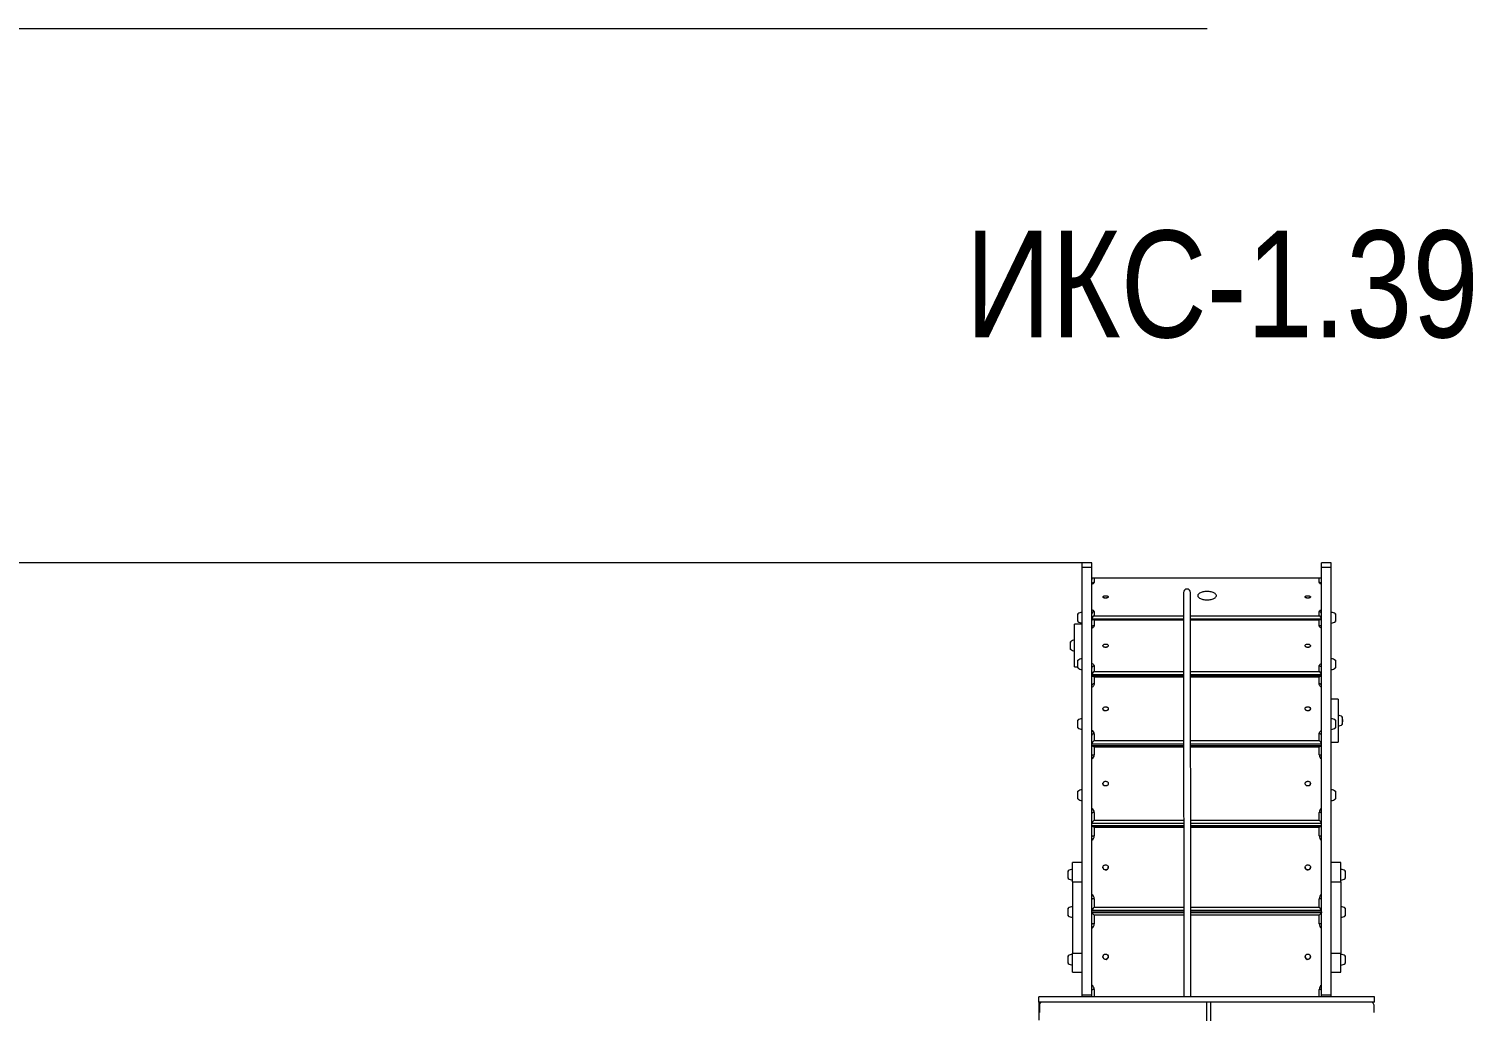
# Model space of a CAD drawing. Header units: millimetres. Extents: x -5960 to 5379, y -4374 to 3849.
# Drawn here: x -1389 to 2669, y 1090 to 3849 of the extents above; entities that cross this region are included whole.
import ezdxf

# ---------------------------------------------------------------- set-up
doc = ezdxf.new("R2010")
doc.units = ezdxf.units.MM
doc.layers.add('DiKom', color=7, linetype='Continuous', lineweight=0)
for name, color, linetype in [('DIKOM_АРТИКУЛ', 7, 'Continuous'), ('DIKOM_ОБЪЕКТ', 7, 'Continuous'), ('DIKOM_РАЗМЕР_ЗОНА', 7, 'Continuous')]:
    doc.layers.add(name, color=color, linetype=linetype)
doc.styles.add('style1', font='arial.ttf', dxfattribs={"width": 0.8})
doc.dimstyles.new('1-50', dxfattribs={"dimtxt": 300, "dimasz": 200, "dimexe": 100, "dimexo": 0, "dimgap": 100, "dimtad": 1, "dimtxsty": 'style1', "dimcen": 200, "dimclrd": 7, "dimclre": 7, "dimclrt": 7, "dimadec": 1, "dimazin": 2, "dimtfac": 1, "dimtmove": 0, "dimatfit": 2, "dimfxl": 0, "dimlwd": 25, "dimlwe": 18, "dimarcsym": 0})

# ---------------------------------------------------------------- blocks, each defined once
blk = doc.blocks.new('*D9')
at = {"layer": 'Defpoints', "color": 0, "transparency": 16777216}
for p in [(1597.3, 2348.9), (-3820.9, -1673.2), (-66.5, -1673.2)]:
    blk.add_point(p, dxfattribs=at)
at = {"layer": 'DiKom', "color": 7, "lineweight": 18, "transparency": 16777216}
for p, q in [((1597.3, 2348.9), (-3920.9, 2348.9)), ((-66.5, -1673.2), (-3920.9, -1673.2))]:
    blk.add_line(p, q, dxfattribs=at)
at = {"layer": 'DiKom', "color": 7, "lineweight": 25, "transparency": 16777216}
blk.add_line((-3820.9, 2148.9), (-3820.9, -1473.2), dxfattribs=at)
at = {"layer": 'DiKom', "color": 7, "transparency": 16777216}
for points in [[(-3854.2, 2148.9), (-3787.5, 2148.9), (-3820.9, 2348.9)], [(-3854.2, -1473.2), (-3787.5, -1473.2), (-3820.9, -1673.2)]]:
    blk.add_solid(points, dxfattribs=at)
at = {"layer": 'DiKom', "color": 7, "transparency": 16777216, "insert": (-4074, 240.9), "char_height": 300, "attachment_point": 5, "rotation": 90, "style": 'style1'}
blk.add_mtext('4050', dxfattribs=at)
blk = doc.blocks.new('*D12')
at = {"layer": 'Defpoints', "color": 0, "transparency": 16777216}
for p in [(1922, 3848.9), (-5510.2, -3173.2), (433.5, -3173.2)]:
    blk.add_point(p, dxfattribs=at)
at = {"layer": 'DIKOM_РАЗМЕР_ЗОНА', "color": 7, "lineweight": 18, "transparency": 16777216}
for p, q in [((1922, 3848.9), (-5610.2, 3848.9)), ((433.5, -3173.2), (-5610.2, -3173.2))]:
    blk.add_line(p, q, dxfattribs=at)
at = {"layer": 'DIKOM_РАЗМЕР_ЗОНА', "color": 7, "lineweight": 25, "transparency": 16777216}
blk.add_line((-5510.2, 3648.9), (-5510.2, -2973.2), dxfattribs=at)
at = {"layer": 'DIKOM_РАЗМЕР_ЗОНА', "color": 7, "transparency": 16777216}
for points in [[(-5543.5, 3648.9), (-5476.9, 3648.9), (-5510.2, 3848.9)], [(-5543.5, -2973.2), (-5476.9, -2973.2), (-5510.2, -3173.2)]]:
    blk.add_solid(points, dxfattribs=at)
at = {"layer": 'DIKOM_РАЗМЕР_ЗОНА', "color": 7, "transparency": 16777216, "insert": (-5763.4, 142.4), "char_height": 300, "attachment_point": 5, "rotation": 90, "style": 'style1'}
blk.add_mtext('7050', dxfattribs=at)

msp = doc.modelspace()

# ---------------------------------------------------------------- linework, layer by layer
at = {"layer": 'DIKOM_ОБЪЕКТ', "color": 7, "linetype": 'Continuous', "lineweight": 15}
for p, q in [((1597.549, 2348.895), (1570.548, 2348.895)), ((1570.548, 2337.358), (1570.548, 2348.895)), ((1570.548, 2337.358), (1597.549, 2337.358)), ((1570.548, 1135.822), (1570.548, 2337.358)), ((1597.549, 2337.358), (1597.549, 2348.895)), ((1597.549, 1135.822), (1597.549, 2337.358)), ((2270.549, 2348.895), (2243.548, 2348.895)), ((2243.548, 2337.358), (2243.548, 2348.895)), ((2243.548, 2337.358), (2270.549, 2337.358)), ((2243.548, 1135.822), (2243.548, 2337.358)), ((2270.549, 2337.358), (2270.549, 2348.895)), ((2270.549, 1135.822), (2270.549, 2337.358)), ((2239.661, 2306.356), (1601.436, 2306.356)), ((1604.549, 2305.626), (1604.549, 2294.512)), ((2236.549, 2305.626), (1604.549, 2305.626)), ((2236.549, 2294.512), (2236.549, 2305.626)), ((1629.049, 2253.463), (1629.049, 2253.165)), ((1644.049, 2253.165), (1644.049, 2253.463)), ((2197.049, 2253.463), (2197.049, 2253.165)), ((2212.048, 2253.165), (2212.048, 2253.463)), ((1557.496, 2196.44), (1557.496, 2193.491)), ((1558.549, 2184.166), (1558.549, 2205.765)), ((1855.283, 2191.322), (1597.549, 2191.322)), ((1604.549, 2211.819), (1604.549, 2200.704)), ((1604.549, 2200.704), (1855.274, 2200.704)), ((1875.074, 2200.704), (2236.549, 2200.704)), ((2243.548, 2191.322), (1875.084, 2191.322)), ((2236.549, 2200.704), (2236.549, 2211.819)), ((2282.549, 2205.765), (2282.549, 2195.835)), ((2282.549, 2195.835), (2282.549, 2184.166)), ((2283.601, 2193.491), (2283.601, 2196.44)), ((1570.548, 2176.831), (1549.548, 2176.831)), ((1549.548, 2056.832), (1549.548, 2176.831)), ((1855.285, 2189.653), (1600.271, 2189.653)), ((1604.549, 2188.194), (1604.549, 2172.916)), ((1855.286, 2188.194), (1604.549, 2188.194)), ((2240.826, 2189.653), (1875.085, 2189.653)), ((2236.549, 2188.194), (1875.087, 2188.194)), ((2236.549, 2172.916), (2236.549, 2188.194)), ((1536.496, 2118.306), (1536.496, 2115.357)), ((1537.549, 2106.032), (1537.549, 2127.632)), ((1629.049, 2116.347), (1629.049, 2116.084)), ((1644.049, 2116.084), (1644.049, 2116.347)), ((2197.049, 2116.347), (2197.049, 2116.084)), ((2212.048, 2116.084), (2212.048, 2116.347)), ((1558.549, 2053.845), (1558.549, 2075.445)), ((2282.549, 2075.445), (2282.549, 2066.696)), ((1549.548, 2056.832), (1557.979, 2056.832)), ((1557.496, 2066.12), (1557.496, 2063.17)), ((1855.438, 2034.155), (1597.549, 2034.155)), ((1855.442, 2030.437), (1599.27, 2030.437)), ((1604.549, 2059.251), (1604.549, 2043.974)), ((1604.549, 2043.974), (1855.428, 2043.974)), ((1875.229, 2043.974), (2236.549, 2043.974)), ((2243.548, 2034.155), (1875.239, 2034.155)), ((2241.827, 2030.437), (1875.242, 2030.437)), ((2236.549, 2043.974), (2236.549, 2059.251)), ((2282.549, 2066.696), (2282.549, 2053.845)), ((2283.601, 2063.17), (2283.601, 2066.12)), ((1604.549, 2028.035), (1604.549, 2009.184)), ((1855.444, 2028.035), (1604.549, 2028.035)), ((2236.549, 2028.035), (1875.245, 2028.035)), ((2236.549, 2009.184), (2236.549, 2028.035)), ((2289.597, 1965.798), (2270.549, 1965.798)), ((2289.597, 1965.798), (2289.597, 1961.937)), ((2289.597, 1961.937), (2289.597, 1845.798)), ((1629.049, 1939.277), (1629.049, 1939.059)), ((1644.049, 1939.059), (1644.049, 1939.277)), ((2197.049, 1939.277), (2197.049, 1939.059)), ((2212.048, 1939.059), (2212.048, 1939.277)), ((2301.597, 1916.598), (2301.597, 1894.998)), ((2302.649, 1904.324), (2302.649, 1907.273)), ((1557.496, 1897.831), (1557.496, 1894.881)), ((1558.549, 1885.556), (1558.549, 1907.156)), ((1604.549, 1868.933), (1604.549, 1850.082)), ((2236.549, 1850.082), (2236.549, 1868.933)), ((2282.549, 1907.156), (2282.549, 1895.24)), ((2282.549, 1895.24), (2282.549, 1885.556)), ((2283.601, 1894.881), (2283.601, 1897.831)), ((1855.628, 1840.206), (1597.549, 1840.206)), ((1855.633, 1834.852), (1598.473, 1834.852)), ((1604.549, 1850.082), (1855.619, 1850.082)), ((1604.549, 1831.33), (1604.549, 1809.633)), ((1855.637, 1831.33), (1604.549, 1831.33)), ((1875.419, 1850.082), (2236.549, 1850.082)), ((2243.548, 1840.206), (1875.429, 1840.206)), ((2242.624, 1834.852), (1875.434, 1834.852)), ((2236.549, 1831.33), (1875.438, 1831.33)), ((2236.549, 1809.633), (2236.549, 1831.33)), ((2270.549, 1845.798), (2289.597, 1845.798)), ((1558.549, 1685.793), (1558.549, 1707.393)), ((1629.049, 1729.085), (1629.049, 1728.92)), ((1644.049, 1728.92), (1644.049, 1729.085)), ((2197.049, 1729.085), (2197.049, 1728.92)), ((2212.048, 1728.92), (2212.048, 1729.085)), ((2282.549, 1707.393), (2282.549, 1699.294)), ((1557.496, 1698.067), (1557.496, 1695.118)), ((2282.549, 1699.294), (2282.549, 1685.793)), ((2283.601, 1695.118), (2283.601, 1698.067)), ((1604.549, 1648.206), (1604.549, 1626.509)), ((1604.549, 1626.509), (1855.837, 1626.509)), ((1875.637, 1626.509), (2236.549, 1626.509)), ((2236.549, 1626.509), (2236.549, 1648.206)), ((1855.846, 1616.957), (1597.549, 1616.957)), ((1597.549, 1610.499), (1855.852, 1610.499)), ((1855.852, 1610.444), (1597.911, 1610.444)), ((1604.549, 1605.667), (1604.549, 1581.961)), ((1855.857, 1605.667), (1604.549, 1605.667)), ((2243.548, 1616.957), (1875.647, 1616.957)), ((1875.653, 1610.499), (2243.548, 1610.499)), ((2243.186, 1610.444), (1875.653, 1610.444)), ((2236.549, 1605.667), (1875.658, 1605.667)), ((2236.549, 1581.961), (2236.549, 1605.667)), ((1570.548, 1507.873), (1543.549, 1507.873)), ((1543.549, 1452.69), (1543.549, 1507.873)), ((2297.548, 1507.873), (2270.549, 1507.873)), ((2297.548, 1452.69), (2297.548, 1507.873)), ((1530.496, 1474.539), (1530.496, 1471.589)), ((1531.548, 1462.264), (1531.548, 1483.864)), ((1629.049, 1493.88), (1629.049, 1493.774)), ((1644.049, 1493.774), (1644.049, 1493.88)), ((2197.049, 1493.88), (2197.049, 1493.774)), ((2212.048, 1493.774), (2212.048, 1493.88)), ((2309.548, 1483.864), (2309.548, 1473.571)), ((2309.548, 1473.571), (2309.548, 1462.264)), ((2310.601, 1471.589), (2310.601, 1474.539)), ((1543.549, 1452.69), (1570.548, 1452.69)), ((1543.549, 1452.69), (1543.549, 1252.886)), ((2270.549, 1452.69), (2297.548, 1452.69)), ((2297.548, 1452.69), (2297.548, 1252.886)), ((1604.549, 1405.587), (1604.549, 1381.881)), ((1604.549, 1381.881), (1856.075, 1381.881)), ((1875.875, 1381.881), (2236.549, 1381.881)), ((2236.549, 1381.881), (2236.549, 1405.587)), ((1530.496, 1369.713), (1530.496, 1366.763)), ((1531.548, 1357.438), (1531.548, 1379.038)), ((1856.083, 1373.021), (1597.549, 1373.021)), ((1597.549, 1368.893), (1856.087, 1368.893)), ((1856.09, 1365.871), (1597.604, 1365.871)), ((1597.881, 1365.871), (1597.881, 1368.531)), ((1597.911, 1368.53), (1856.088, 1368.53)), ((1604.549, 1359.753), (1604.549, 1334.953)), ((1856.096, 1359.753), (1604.549, 1359.753)), ((2243.548, 1373.021), (1875.884, 1373.021)), ((1875.888, 1368.893), (2243.548, 1368.893)), ((1875.888, 1368.53), (2243.186, 1368.53)), ((2243.493, 1365.871), (1875.891, 1365.871)), ((2236.549, 1359.753), (1875.897, 1359.753)), ((2236.549, 1334.953), (2236.549, 1359.753)), ((2243.216, 1368.531), (2243.216, 1365.871)), ((2309.548, 1379.038), (2309.548, 1369.519)), ((2309.548, 1369.519), (2309.548, 1357.438)), ((2310.601, 1366.763), (2310.601, 1369.713)), ((1530.496, 1235.871), (1530.496, 1232.921)), ((1531.548, 1223.596), (1531.548, 1245.196)), ((1543.549, 1199.587), (1543.549, 1252.886)), ((1543.549, 1252.886), (1570.548, 1252.886)), ((1629.049, 1242.736), (1629.049, 1242.694)), ((1644.049, 1242.694), (1644.049, 1242.736)), ((2197.049, 1242.736), (2197.049, 1242.694)), ((2212.048, 1242.694), (2212.048, 1242.736)), ((2270.549, 1252.886), (2297.548, 1252.886)), ((2297.548, 1199.587), (2297.548, 1252.886)), ((2309.548, 1245.196), (2309.548, 1235.744)), ((2309.548, 1235.744), (2309.548, 1223.596)), ((2310.601, 1232.921), (2310.601, 1235.871)), ((1543.549, 1199.587), (1570.548, 1199.587)), ((2270.549, 1199.587), (2297.548, 1199.587)), ((1604.549, 1150.436), (1604.549, 1130.013)), ((2236.549, 1130.013), (2236.549, 1150.436)), ((1449.099, 1115.013), (1449.099, 1130.013)), ((1449.277, 1130.013), (1449.099, 1130.013)), ((1449.277, 1115.013), (1449.099, 1115.013)), ((1449.763, 1130.013), (1449.277, 1130.013)), ((1449.763, 1115.013), (1449.277, 1115.013)), ((1449.549, 1065.013), (1449.549, 1115.013)), ((1450.553, 1130.013), (1449.763, 1130.013)), ((1450.553, 1115.013), (1449.763, 1115.013)), ((1450.323, 1105.013), (1450.323, 1095.013)), ((1451.642, 1130.013), (1450.553, 1130.013)), ((1451.642, 1115.013), (1450.553, 1115.013)), ((1453.026, 1130.013), (1451.642, 1130.013)), ((1453.026, 1115.013), (1451.642, 1115.013)), ((1454.7, 1130.013), (1453.026, 1130.013)), ((1454.7, 1115.013), (1453.026, 1115.013)), ((1456.662, 1130.013), (1454.7, 1130.013)), ((1456.662, 1115.013), (1454.7, 1115.013)), ((1458.905, 1130.013), (1456.662, 1130.013)), ((1458.905, 1115.013), (1456.662, 1115.013)), ((1461.426, 1130.013), (1458.905, 1130.013)), ((1461.426, 1115.013), (1458.905, 1115.013)), ((1464.22, 1130.013), (1461.426, 1130.013)), ((1464.22, 1115.013), (1461.426, 1115.013)), ((1467.284, 1130.013), (1464.22, 1130.013)), ((1467.284, 1115.013), (1464.22, 1115.013)), ((1470.612, 1130.013), (1467.284, 1130.013)), ((1470.612, 1115.013), (1467.284, 1115.013)), ((1474.201, 1130.013), (1470.612, 1130.013)), ((1474.201, 1115.013), (1470.612, 1115.013)), ((1478.046, 1130.013), (1474.201, 1130.013)), ((1478.046, 1115.013), (1474.201, 1115.013)), ((1482.143, 1130.013), (1478.046, 1130.013)), ((1482.143, 1115.013), (1478.046, 1115.013)), ((1885.193, 1130.013), (1482.143, 1130.013)), ((1885.193, 1115.013), (1482.143, 1115.013)), ((1570.548, 1135.822), (1597.549, 1135.822)), ((1570.548, 1130.013), (1570.548, 1135.822)), ((1597.549, 1130.013), (1597.549, 1135.822)), ((1887.057, 1130.013), (1885.193, 1130.013)), ((1887.057, 1115.013), (1885.193, 1115.013)), ((1888.988, 1130.013), (1887.057, 1130.013)), ((1888.988, 1115.013), (1887.057, 1115.013)), ((1890.981, 1130.013), (1888.988, 1130.013)), ((1890.981, 1115.013), (1888.988, 1115.013)), ((1893.032, 1130.013), (1890.981, 1130.013)), ((1893.032, 1115.013), (1890.981, 1115.013)), ((1895.137, 1130.013), (1893.032, 1130.013)), ((1895.137, 1115.013), (1893.032, 1115.013)), ((1897.291, 1130.013), (1895.137, 1130.013)), ((1897.291, 1115.013), (1895.137, 1115.013)), ((1899.49, 1130.013), (1897.291, 1130.013)), ((1899.49, 1115.013), (1897.291, 1115.013)), ((1901.728, 1130.013), (1899.49, 1130.013)), ((1901.728, 1115.013), (1899.49, 1115.013)), ((1904.003, 1130.013), (1901.728, 1130.013)), ((1904.003, 1115.013), (1901.728, 1115.013)), ((1906.308, 1130.013), (1904.003, 1130.013)), ((1906.308, 1115.013), (1904.003, 1115.013)), ((1908.641, 1130.013), (1906.308, 1130.013)), ((1908.641, 1115.013), (1906.308, 1115.013)), ((1910.996, 1130.013), (1908.641, 1130.013)), ((1910.996, 1115.013), (1908.641, 1115.013)), ((1913.368, 1130.013), (1910.996, 1130.013)), ((1913.368, 1115.013), (1910.996, 1115.013)), ((1915.754, 1130.013), (1913.368, 1130.013)), ((1915.754, 1115.013), (1913.368, 1115.013)), ((1918.149, 1130.013), (1915.754, 1130.013)), ((1918.149, 1115.013), (1915.754, 1115.013)), ((1920.549, 1130.013), (1918.149, 1130.013)), ((1920.549, 1115.013), (1918.149, 1115.013)), ((1922.948, 1130.013), (1920.549, 1130.013)), ((1920.549, 665.013), (1920.549, 1115.013)), ((1922.948, 1115.013), (1920.549, 1115.013)), ((1925.343, 1130.013), (1922.948, 1130.013)), ((1925.343, 1115.013), (1922.948, 1115.013)), ((1927.729, 1130.013), (1925.343, 1130.013)), ((1927.729, 1115.013), (1925.343, 1115.013)), ((1930.101, 1130.013), (1927.729, 1130.013)), ((1930.101, 1115.013), (1927.729, 1115.013)), ((1932.456, 1130.013), (1930.101, 1130.013)), ((1932.456, 1115.013), (1930.101, 1115.013)), ((1931.155, 1115.013), (1931.155, 665.013)), ((1934.788, 1130.013), (1932.456, 1130.013)), ((1934.788, 1115.013), (1932.456, 1115.013)), ((1937.094, 1130.013), (1934.788, 1130.013)), ((1937.094, 1115.013), (1934.788, 1115.013)), ((1939.369, 1130.013), (1937.094, 1130.013)), ((1939.369, 1115.013), (1937.094, 1115.013)), ((1941.607, 1130.013), (1939.369, 1130.013)), ((1941.607, 1115.013), (1939.369, 1115.013)), ((1943.806, 1130.013), (1941.607, 1130.013)), ((1943.806, 1115.013), (1941.607, 1115.013)), ((1945.96, 1130.013), (1943.806, 1130.013)), ((1945.96, 1115.013), (1943.806, 1115.013)), ((1948.065, 1130.013), (1945.96, 1130.013)), ((1948.065, 1115.013), (1945.96, 1115.013)), ((1950.116, 1130.013), (1948.065, 1130.013)), ((1950.116, 1115.013), (1948.065, 1115.013)), ((1952.109, 1130.013), (1950.116, 1130.013)), ((1952.109, 1115.013), (1950.116, 1115.013)), ((1954.04, 1130.013), (1952.109, 1130.013)), ((1954.04, 1115.013), (1952.109, 1115.013)), ((1955.904, 1130.013), (1954.04, 1130.013)), ((1955.904, 1115.013), (1954.04, 1115.013)), ((2358.954, 1130.013), (1955.904, 1130.013)), ((2358.954, 1115.013), (1955.904, 1115.013)), ((2243.548, 1135.822), (2270.549, 1135.822)), ((2243.548, 1130.013), (2243.548, 1135.822)), ((2270.549, 1130.013), (2270.549, 1135.822)), ((2363.051, 1130.013), (2358.954, 1130.013)), ((2363.051, 1115.013), (2358.954, 1115.013)), ((2366.896, 1130.013), (2363.051, 1130.013)), ((2366.896, 1115.013), (2363.051, 1115.013)), ((2370.485, 1130.013), (2366.896, 1130.013)), ((2370.485, 1115.013), (2366.896, 1115.013)), ((2373.813, 1130.013), (2370.485, 1130.013)), ((2373.813, 1115.013), (2370.485, 1115.013)), ((2376.877, 1130.013), (2373.813, 1130.013)), ((2376.877, 1115.013), (2373.813, 1115.013)), ((2379.671, 1130.013), (2376.877, 1130.013)), ((2379.671, 1115.013), (2376.877, 1115.013)), ((2382.192, 1130.013), (2379.671, 1130.013)), ((2382.192, 1115.013), (2379.671, 1115.013)), ((2384.435, 1130.013), (2382.192, 1130.013)), ((2384.435, 1115.013), (2382.192, 1115.013)), ((2386.397, 1130.013), (2384.435, 1130.013)), ((2386.397, 1115.013), (2384.435, 1115.013)), ((2388.071, 1130.013), (2386.397, 1130.013)), ((2388.071, 1115.013), (2386.397, 1115.013)), ((2389.455, 1130.013), (2388.071, 1130.013)), ((2389.455, 1115.013), (2388.071, 1115.013)), ((2390.544, 1130.013), (2389.455, 1130.013)), ((2390.544, 1115.013), (2389.455, 1115.013)), ((2391.334, 1130.013), (2390.544, 1130.013)), ((2391.334, 1115.013), (2390.544, 1115.013)), ((2390.775, 1095.013), (2390.775, 1105.013)), ((2391.82, 1130.013), (2391.334, 1130.013)), ((2391.82, 1115.013), (2391.334, 1115.013)), ((2391.998, 1130.013), (2391.82, 1130.013)), ((2391.998, 1115.013), (2391.82, 1115.013)), ((2391.998, 1115.013), (2391.998, 1130.013))]:
    msp.add_line(p, q, dxfattribs=at)
at = {"layer": 'DIKOM_ОБЪЕКТ', "color": 7, "linetype": 'Continuous', "lineweight": 15, "flags": 128}
for points in [[(1604.549, 2294.512), (1604.364, 2293.468), (1603.814, 2292.451), (1602.914, 2291.484), (1601.684, 2290.592), (1600.155, 2289.796), (1598.365, 2289.117), (1597.549, 2288.871)], [(2243.548, 2288.871), (2242.732, 2289.117), (2240.942, 2289.796), (2239.413, 2290.592), (2238.183, 2291.484), (2237.283, 2292.451), (2236.733, 2293.468), (2236.549, 2294.512)], [(1634.689, 2249.935), (1633.17, 2250.188), (1631.81, 2250.581), (1630.671, 2251.094), (1629.807, 2251.704), (1629.258, 2252.383), (1629.05, 2253.098), (1629.049, 2253.165)], [(1634.689, 2250.232), (1633.17, 2250.486), (1631.81, 2250.878), (1630.671, 2251.391), (1629.807, 2252.002), (1629.258, 2252.68), (1629.05, 2253.395), (1629.193, 2254.113), (1629.679, 2254.801), (1630.487, 2255.426), (1631.578, 2255.96), (1632.902, 2256.377), (1634.396, 2256.657), (1635.991, 2256.788), (1637.612, 2256.763), (1639.183, 2256.585), (1640.631, 2256.26), (1641.888, 2255.804), (1642.895, 2255.239), (1643.606, 2254.591), (1643.987, 2253.89), (1644.019, 2253.17), (1643.703, 2252.462), (1643.052, 2251.802), (1642.097, 2251.219), (1640.882, 2250.741), (1639.465, 2250.391), (1637.912, 2250.184), (1636.294, 2250.13), (1634.689, 2250.232)], [(1644.049, 2253.165), (1644.019, 2252.872), (1643.703, 2252.165), (1643.052, 2251.504), (1642.097, 2250.922), (1640.882, 2250.444), (1639.465, 2250.093), (1637.912, 2249.886), (1636.294, 2249.833), (1634.689, 2249.935)], [(1921.661, 2268.515), (1918.638, 2268.436), (1915.656, 2268.203), (1912.755, 2267.817), (1909.975, 2267.283), (1907.353, 2266.61), (1904.924, 2265.806), (1902.721, 2264.882), (1900.775, 2263.851), (1899.111, 2262.726), (1897.752, 2261.523), (1896.716, 2260.258), (1896.018, 2258.949), (1895.666, 2257.611), (1895.666, 2256.265), (1896.018, 2254.928), (1896.716, 2253.618), (1897.752, 2252.353), (1899.111, 2251.15), (1900.775, 2250.025), (1902.721, 2248.994), (1904.924, 2248.07), (1907.353, 2247.266), (1909.975, 2246.593), (1912.755, 2246.06), (1915.656, 2245.674), (1918.638, 2245.44), (1921.661, 2245.362), (1924.684, 2245.44), (1927.666, 2245.674), (1930.567, 2246.06), (1933.347, 2246.593), (1935.969, 2247.266), (1938.398, 2248.07), (1940.6, 2248.994), (1942.547, 2250.025), (1944.211, 2251.15), (1945.57, 2252.353), (1946.605, 2253.618), (1947.304, 2254.928), (1947.655, 2256.265), (1947.655, 2257.611), (1947.304, 2258.949), (1946.605, 2260.258), (1945.57, 2261.523), (1944.211, 2262.726), (1942.547, 2263.851), (1940.6, 2264.882), (1938.398, 2265.806), (1935.969, 2266.61), (1933.347, 2267.283), (1930.567, 2267.817), (1927.666, 2268.203), (1924.684, 2268.436), (1921.661, 2268.515)], [(2206.408, 2249.935), (2204.803, 2249.833), (2203.185, 2249.886), (2201.632, 2250.093), (2200.215, 2250.444), (2199, 2250.922), (2198.045, 2251.504), (2197.394, 2252.165), (2197.078, 2252.872), (2197.049, 2253.165)], [(2206.408, 2250.232), (2204.803, 2250.13), (2203.185, 2250.184), (2201.632, 2250.391), (2200.215, 2250.741), (2199, 2251.219), (2198.045, 2251.802), (2197.394, 2252.462), (2197.078, 2253.17), (2197.11, 2253.89), (2197.491, 2254.591), (2198.202, 2255.239), (2199.209, 2255.804), (2200.466, 2256.26), (2201.914, 2256.585), (2203.485, 2256.763), (2205.106, 2256.788), (2206.701, 2256.657), (2208.195, 2256.377), (2209.519, 2255.96), (2210.61, 2255.426), (2211.418, 2254.801), (2211.904, 2254.113), (2212.047, 2253.395), (2211.839, 2252.68), (2211.29, 2252.002), (2210.426, 2251.391), (2209.287, 2250.878), (2207.926, 2250.486), (2206.408, 2250.232)], [(2212.048, 2253.165), (2212.047, 2253.098), (2211.839, 2252.383), (2211.29, 2251.704), (2210.426, 2251.094), (2209.287, 2250.581), (2207.926, 2250.188), (2206.408, 2249.935)], [(1597.549, 2217.46), (1598.365, 2217.214), (1600.155, 2216.534), (1601.684, 2215.738), (1602.914, 2214.846), (1603.814, 2213.879), (1604.364, 2212.862), (1604.549, 2211.819)], [(2236.549, 2211.819), (2236.733, 2212.862), (2237.283, 2213.879), (2238.183, 2214.846), (2239.413, 2215.738), (2240.942, 2216.534), (2242.732, 2217.214), (2243.548, 2217.46)], [(1604.549, 2172.916), (1603.183, 2172.81), (1601.87, 2172.494), (1600.66, 2171.982), (1599.599, 2171.293), (1598.728, 2170.454), (1598.081, 2169.496), (1597.683, 2168.456), (1597.549, 2167.375)], [(1604.549, 2172.916), (1604.364, 2171.482), (1603.814, 2170.084), (1602.914, 2168.755), (1601.684, 2167.528), (1600.155, 2166.434), (1598.365, 2165.5), (1597.549, 2165.162)], [(2243.548, 2167.375), (2243.414, 2168.456), (2243.016, 2169.496), (2242.369, 2170.454), (2241.498, 2171.293), (2240.437, 2171.982), (2239.227, 2172.494), (2237.914, 2172.81), (2236.549, 2172.916)], [(2243.548, 2165.162), (2242.732, 2165.5), (2240.942, 2166.434), (2239.413, 2167.528), (2238.183, 2168.755), (2237.283, 2170.084), (2236.733, 2171.482), (2236.549, 2172.916)], [(1631.942, 2112.73), (1630.778, 2113.419), (1629.883, 2114.246), (1629.3, 2115.171), (1629.055, 2116.15), (1629.162, 2117.139), (1629.613, 2118.091), (1630.389, 2118.962), (1631.453, 2119.709), (1632.755, 2120.3), (1634.235, 2120.706), (1635.822, 2120.908), (1637.444, 2120.897), (1639.024, 2120.673), (1640.488, 2120.247), (1641.768, 2119.638), (1642.804, 2118.876), (1643.547, 2117.995), (1643.963, 2117.037), (1644.032, 2116.047), (1643.752, 2115.07), (1643.135, 2114.154), (1642.209, 2113.34), (1641.019, 2112.667), (1639.62, 2112.165), (1638.078, 2111.86), (1636.463, 2111.764), (1634.853, 2111.882), (1633.322, 2112.209), (1631.942, 2112.73)], [(1644.049, 2116.084), (1644.032, 2115.784), (1643.752, 2114.807), (1643.135, 2113.891), (1642.209, 2113.077), (1641.019, 2112.404), (1639.62, 2111.902), (1638.078, 2111.597), (1636.463, 2111.501), (1634.853, 2111.619), (1633.322, 2111.946), (1631.942, 2112.467)], [(2209.155, 2112.467), (2207.775, 2111.946), (2206.244, 2111.619), (2204.634, 2111.501), (2203.019, 2111.597), (2201.477, 2111.902), (2200.078, 2112.404), (2198.888, 2113.077), (2197.962, 2113.891), (2197.345, 2114.807), (2197.065, 2115.784), (2197.049, 2116.084)], [(2209.155, 2112.73), (2207.775, 2112.209), (2206.244, 2111.882), (2204.634, 2111.764), (2203.019, 2111.86), (2201.477, 2112.165), (2200.078, 2112.667), (2198.888, 2113.34), (2197.962, 2114.154), (2197.345, 2115.07), (2197.065, 2116.047), (2197.134, 2117.037), (2197.55, 2117.995), (2198.294, 2118.876), (2199.329, 2119.638), (2200.609, 2120.247), (2202.073, 2120.673), (2203.653, 2120.897), (2205.275, 2120.908), (2206.862, 2120.706), (2208.342, 2120.3), (2209.644, 2119.709), (2210.708, 2118.962), (2211.484, 2118.091), (2211.935, 2117.139), (2212.042, 2116.15), (2211.797, 2115.171), (2211.214, 2114.246), (2210.319, 2113.419), (2209.155, 2112.73)], [(1597.549, 2067.005), (1598.365, 2066.667), (1600.155, 2065.733), (1601.684, 2064.639), (1602.914, 2063.413), (1603.814, 2062.084), (1604.364, 2060.685), (1604.549, 2059.251)], [(1604.549, 2059.251), (1603.183, 2059.145), (1601.87, 2058.83), (1600.66, 2058.317), (1599.599, 2057.628), (1598.728, 2056.789), (1598.081, 2055.831), (1597.683, 2054.791), (1597.549, 2053.71)], [(2236.549, 2059.251), (2236.733, 2060.685), (2237.283, 2062.084), (2238.183, 2063.413), (2239.413, 2064.639), (2240.942, 2065.733), (2242.732, 2066.667), (2243.548, 2067.005)], [(2243.548, 2053.71), (2243.414, 2054.791), (2243.016, 2055.831), (2242.369, 2056.789), (2241.498, 2057.628), (2240.437, 2058.317), (2239.227, 2058.83), (2237.914, 2059.145), (2236.549, 2059.251)], [(1604.549, 2009.184), (1603.183, 2009.096), (1601.87, 2008.834), (1600.66, 2008.409), (1599.599, 2007.837), (1598.728, 2007.141), (1598.081, 2006.346), (1597.683, 2005.483), (1597.549, 2004.586)], [(1604.549, 2009.184), (1604.364, 2007.415), (1603.814, 2005.689), (1602.914, 2004.049), (1601.684, 2002.536), (1600.155, 2001.186), (1598.365, 2000.034), (1597.549, 1999.616)], [(2243.548, 2004.586), (2243.414, 2005.483), (2243.016, 2006.346), (2242.369, 2007.141), (2241.498, 2007.837), (2240.437, 2008.409), (2239.227, 2008.834), (2237.914, 2009.096), (2236.549, 2009.184)], [(2243.548, 1999.616), (2242.732, 2000.034), (2240.942, 2001.186), (2239.413, 2002.536), (2238.183, 2004.049), (2237.283, 2005.689), (2236.733, 2007.415), (2236.549, 2009.184)], [(1632.125, 1934.71), (1630.926, 1935.534), (1629.991, 1936.532), (1629.362, 1937.66), (1629.069, 1938.863), (1629.125, 1940.085), (1629.529, 1941.269), (1630.261, 1942.36), (1631.288, 1943.307), (1632.56, 1944.066), (1634.018, 1944.6), (1635.595, 1944.886), (1637.217, 1944.91), (1638.807, 1944.669), (1640.291, 1944.177), (1641.601, 1943.456), (1642.675, 1942.539), (1643.461, 1941.47), (1643.925, 1940.298), (1644.044, 1939.079), (1643.812, 1937.868), (1643.241, 1936.724), (1642.357, 1935.699), (1641.201, 1934.841), (1639.827, 1934.191), (1638.301, 1933.778), (1636.692, 1933.622), (1635.077, 1933.731), (1633.53, 1934.1), (1632.125, 1934.71)], [(1644.049, 1939.059), (1644.044, 1938.86), (1643.812, 1937.65), (1643.241, 1936.506), (1642.357, 1935.481), (1641.201, 1934.623), (1639.827, 1933.972), (1638.301, 1933.56), (1636.692, 1933.404), (1635.077, 1933.513), (1633.53, 1933.881), (1632.125, 1934.492)], [(2208.972, 1934.492), (2207.567, 1933.881), (2206.02, 1933.513), (2204.405, 1933.404), (2202.796, 1933.56), (2201.27, 1933.972), (2199.896, 1934.623), (2198.74, 1935.481), (2197.856, 1936.506), (2197.285, 1937.65), (2197.053, 1938.86), (2197.049, 1939.059)], [(2208.972, 1934.71), (2207.567, 1934.1), (2206.02, 1933.731), (2204.405, 1933.622), (2202.796, 1933.778), (2201.27, 1934.191), (2199.896, 1934.841), (2198.74, 1935.699), (2197.856, 1936.724), (2197.285, 1937.868), (2197.053, 1939.079), (2197.172, 1940.298), (2197.636, 1941.47), (2198.423, 1942.539), (2199.496, 1943.456), (2200.806, 1944.177), (2202.29, 1944.669), (2203.881, 1944.91), (2205.502, 1944.886), (2207.079, 1944.6), (2208.537, 1944.066), (2209.81, 1943.307), (2210.836, 1942.36), (2211.568, 1941.269), (2211.972, 1940.085), (2212.028, 1938.863), (2211.735, 1937.66), (2211.106, 1936.532), (2210.171, 1935.534), (2208.972, 1934.71)], [(1604.549, 1868.933), (1603.183, 1868.845), (1601.87, 1868.583), (1600.66, 1868.158), (1599.599, 1867.586), (1598.728, 1866.889), (1598.081, 1866.095), (1597.683, 1865.232), (1597.549, 1864.335)], [(2236.549, 1868.933), (2236.733, 1870.702), (2237.283, 1872.428), (2238.183, 1874.068), (2239.413, 1875.581), (2240.942, 1876.931), (2242.732, 1878.083), (2243.548, 1878.501)], [(2243.548, 1864.335), (2243.414, 1865.232), (2243.016, 1866.095), (2242.369, 1866.889), (2241.498, 1867.586), (2240.437, 1868.158), (2239.227, 1868.583), (2237.914, 1868.845), (2236.549, 1868.933)], [(1604.549, 1809.633), (1603.183, 1809.566), (1601.87, 1809.368), (1600.66, 1809.047), (1599.599, 1808.614), (1598.728, 1808.087), (1598.081, 1807.486), (1597.683, 1806.834), (1597.549, 1806.155)], [(2243.548, 1806.155), (2243.414, 1806.834), (2243.016, 1807.486), (2242.369, 1808.087), (2241.498, 1808.614), (2240.437, 1809.047), (2239.227, 1809.368), (2237.914, 1809.566), (2236.549, 1809.633)], [(1632.243, 1723.755), (1631.023, 1724.683), (1630.062, 1725.817), (1629.404, 1727.103), (1629.081, 1728.482), (1629.106, 1729.89), (1629.48, 1731.259), (1630.184, 1732.527), (1631.185, 1733.634), (1632.438, 1734.529), (1633.882, 1735.168), (1635.452, 1735.524), (1637.072, 1735.578), (1638.668, 1735.328), (1640.165, 1734.787), (1641.493, 1733.979), (1642.59, 1732.942), (1643.404, 1731.725), (1643.898, 1730.384), (1644.048, 1728.982), (1643.847, 1727.586), (1643.305, 1726.259), (1642.447, 1725.065), (1641.314, 1724.058), (1639.957, 1723.287), (1638.441, 1722.786), (1636.837, 1722.58), (1635.219, 1722.679), (1633.663, 1723.076), (1632.243, 1723.755)], [(1644.049, 1728.92), (1644.048, 1728.817), (1643.847, 1727.421), (1643.305, 1726.094), (1642.447, 1724.9), (1641.314, 1723.893), (1639.957, 1723.122), (1638.441, 1722.621), (1636.837, 1722.415), (1635.219, 1722.513), (1633.663, 1722.911), (1632.243, 1723.59)], [(2208.854, 1723.755), (2207.434, 1723.076), (2205.878, 1722.679), (2204.26, 1722.58), (2202.656, 1722.786), (2201.14, 1723.287), (2199.783, 1724.058), (2198.65, 1725.065), (2197.792, 1726.259), (2197.25, 1727.586), (2197.049, 1728.982), (2197.199, 1730.384), (2197.693, 1731.725), (2198.507, 1732.942), (2199.604, 1733.979), (2200.932, 1734.787), (2202.429, 1735.328), (2204.025, 1735.578), (2205.646, 1735.524), (2207.215, 1735.168), (2208.659, 1734.529), (2209.912, 1733.634), (2210.914, 1732.527), (2211.617, 1731.259), (2211.991, 1729.89), (2212.016, 1728.482), (2211.693, 1727.103), (2211.035, 1725.817), (2210.074, 1724.683), (2208.854, 1723.755)], [(2208.854, 1723.59), (2207.434, 1722.911), (2205.878, 1722.513), (2204.26, 1722.415), (2202.656, 1722.621), (2201.14, 1723.122), (2199.783, 1723.893), (2198.65, 1724.9), (2197.792, 1726.094), (2197.25, 1727.421), (2197.049, 1728.817), (2197.049, 1728.92)], [(1604.549, 1648.206), (1603.183, 1648.139), (1601.87, 1647.942), (1600.66, 1647.62), (1599.599, 1647.188), (1598.728, 1646.661), (1598.081, 1646.06), (1597.683, 1645.407), (1597.549, 1644.729)], [(2243.548, 1644.729), (2243.414, 1645.407), (2243.016, 1646.06), (2242.369, 1646.661), (2241.498, 1647.188), (2240.437, 1647.62), (2239.227, 1647.942), (2237.914, 1648.139), (2236.549, 1648.206)], [(1604.549, 1581.961), (1603.183, 1581.918), (1601.87, 1581.792), (1600.66, 1581.586), (1599.599, 1581.31), (1598.728, 1580.973), (1598.081, 1580.589), (1597.683, 1580.172), (1597.549, 1579.738)], [(2243.548, 1579.738), (2243.414, 1580.172), (2243.016, 1580.589), (2242.369, 1580.973), (2241.498, 1581.31), (2240.437, 1581.586), (2239.227, 1581.792), (2237.914, 1581.918), (2236.549, 1581.961)], [(1635.599, 1486.825), (1634.022, 1487.183), (1632.563, 1487.855), (1631.29, 1488.808), (1630.264, 1489.999), (1629.531, 1491.371), (1629.126, 1492.86), (1629.068, 1494.397), (1629.361, 1495.909), (1629.989, 1497.327), (1630.924, 1498.584), (1632.122, 1499.62), (1633.527, 1500.389), (1635.073, 1500.852), (1636.688, 1500.99), (1638.297, 1500.795), (1639.824, 1500.277), (1641.198, 1499.46), (1642.354, 1498.382), (1643.239, 1497.093), (1643.811, 1495.654), (1644.044, 1494.132), (1643.926, 1492.599), (1643.463, 1491.125), (1642.677, 1489.78), (1641.604, 1488.626), (1640.295, 1487.719), (1638.811, 1487.099), (1637.22, 1486.796), (1635.599, 1486.825)], [(2205.498, 1486.825), (2203.877, 1486.796), (2202.286, 1487.099), (2200.802, 1487.719), (2199.493, 1488.626), (2198.42, 1489.78), (2197.634, 1491.125), (2197.171, 1492.599), (2197.053, 1494.132), (2197.286, 1495.654), (2197.858, 1497.093), (2198.743, 1498.382), (2199.899, 1499.46), (2201.273, 1500.277), (2202.8, 1500.795), (2204.409, 1500.99), (2206.024, 1500.852), (2207.57, 1500.389), (2208.975, 1499.62), (2210.173, 1498.584), (2211.108, 1497.327), (2211.737, 1495.909), (2212.029, 1494.397), (2211.971, 1492.86), (2211.566, 1491.371), (2210.834, 1489.999), (2209.807, 1488.808), (2208.534, 1487.855), (2207.075, 1487.183), (2205.498, 1486.825)], [(1604.549, 1405.587), (1603.183, 1405.545), (1601.87, 1405.418), (1600.66, 1405.213), (1599.599, 1404.936), (1598.728, 1404.599), (1598.081, 1404.215), (1597.683, 1403.798), (1597.549, 1403.365)], [(2243.548, 1403.365), (2243.414, 1403.798), (2243.016, 1404.215), (2242.369, 1404.599), (2241.498, 1404.936), (2240.437, 1405.213), (2239.227, 1405.418), (2237.914, 1405.545), (2236.549, 1405.587)], [(1604.549, 1334.953), (1603.183, 1334.936), (1601.87, 1334.885), (1600.66, 1334.804), (1599.599, 1334.694), (1598.728, 1334.56), (1598.081, 1334.408), (1597.683, 1334.242), (1597.549, 1334.07)], [(2243.548, 1334.07), (2243.414, 1334.242), (2243.016, 1334.408), (2242.369, 1334.56), (2241.498, 1334.694), (2240.437, 1334.804), (2239.227, 1334.885), (2237.914, 1334.936), (2236.549, 1334.953)], [(1604.549, 1150.436), (1603.183, 1150.419), (1601.87, 1150.369), (1600.66, 1150.288), (1599.599, 1150.178), (1598.728, 1150.044), (1598.081, 1149.892), (1597.683, 1149.726), (1597.549, 1149.554)], [(2243.548, 1149.554), (2243.414, 1149.726), (2243.016, 1149.892), (2242.369, 1150.044), (2241.498, 1150.178), (2240.437, 1150.288), (2239.227, 1150.369), (2237.914, 1150.419), (2236.549, 1150.436)], [(1457.394, 1115.013), (1456.014, 1114.821), (1454.688, 1114.252), (1453.465, 1113.328), (1452.394, 1112.084), (1451.514, 1110.569), (1450.861, 1108.84), (1450.458, 1106.964), (1450.323, 1105.013)], [(2390.775, 1105.013), (2390.639, 1106.964), (2390.236, 1108.84), (2389.583, 1110.569), (2388.703, 1112.084), (2387.632, 1113.328), (2386.409, 1114.252), (2385.083, 1114.821), (2383.703, 1115.013)], [(1450.323, 1095.013), (1450.454, 1086.388)], [(2390.643, 1086.388), (2390.775, 1095.013)]]:
    msp.add_lwpolyline(points, dxfattribs=at)
at = {"layer": 'DIKOM_ОБЪЕКТ', "color": 7, "linetype": 'Continuous', "lineweight": 15}
for centre, radius in [((1636.536, 1242.78), 7.484), ((2204.577, 1242.778), 7.476)]:
    msp.add_circle(centre, radius, dxfattribs=at)
for centre, radius, start, end in [((1604.284, 2287.632), 6.884, 87.798498, 157.493455), ((1865.11, 2265.649), 9.9, 0.018855, 179.996323), ((2236.74, 2287.516), 6.998, 23.429279, 91.565266), ((1599.331, 2196.44), 41.836, 167.120378, 180), ((1599.331, 2193.491), 41.836, 180, 192.879622), ((1570.709, 2191.289), 18.677, 90.490933, 130.621157), ((1604.203, 2205.162), 6.665, 87.024971, 176.67934), ((2236.894, 2205.162), 6.665, 3.32066, 92.975029), ((2270.388, 2191.289), 18.677, 49.378843, 89.509067), ((2241.766, 2196.44), 41.836, 0, 12.879622), ((2241.766, 2193.491), 41.836, 347.120378, 0), ((1570.709, 2198.642), 18.677, 229.378843, 269.509067), ((2270.388, 2198.642), 18.677, 270.490933, 310.621157), ((1578.331, 2118.306), 41.836, 167.120378, 180), ((1578.331, 2115.357), 41.836, 180, 192.879622), ((1549.709, 2113.155), 18.677, 90.490933, 130.621157), ((1633.213, 2116.449), 4.18, 185.015226, 252.305312), ((2207.773, 2116.538), 4.3, 288.749463, 353.929999), ((1549.709, 2120.508), 18.677, 229.378843, 269.509067), ((1599.331, 2066.12), 41.836, 167.120378, 180), ((1570.709, 2060.968), 18.677, 90.490933, 130.621157), ((2270.388, 2060.968), 18.677, 49.378843, 89.509067), ((2241.766, 2066.12), 41.836, 0, 12.879622), ((1599.331, 2063.171), 41.836, 180, 192.879622), ((1570.709, 2068.322), 18.677, 229.378843, 269.509067), ((2270.388, 2068.322), 18.677, 270.490933, 310.621157), ((2241.766, 2063.171), 41.836, 347.120378, 0), ((1570.709, 1892.679), 18.677, 90.490933, 130.621157), ((1634.326, 1939.294), 5.282, 182.55055, 245.378656), ((2206.692, 1939.347), 5.364, 295.154437, 356.916357), ((2270.388, 1892.679), 18.677, 49.378843, 89.509067), ((2289.437, 1902.122), 18.677, 49.378843, 89.509067), ((2260.814, 1907.273), 41.836, 0, 12.879622), ((1599.331, 1897.831), 41.836, 167.120378, 180), ((1599.331, 1894.881), 41.836, 180, 192.879622), ((1570.709, 1900.033), 18.677, 229.378843, 269.509067), ((1593.566, 1868.242), 11.004, 3.59829, 68.781774), ((2270.388, 1900.033), 18.677, 270.490933, 310.621157), ((2241.766, 1897.831), 41.836, 0, 12.879622), ((2241.766, 1894.881), 41.836, 347.120378, 0), ((2289.437, 1909.475), 18.677, 270.490933, 310.621157), ((2260.814, 1904.324), 41.836, 347.120378, 0), ((1591.632, 1810.112), 12.926, 297.241996, 357.873911), ((2249.251, 1809.976), 12.707, 181.547549, 243.336544), ((1599.331, 1698.067), 41.836, 167.120378, 180), ((1570.709, 1692.916), 18.677, 90.490933, 130.621157), ((1635.303, 1729.046), 6.256, 181.160613, 240.709965), ((2205.747, 1729.074), 6.304, 299.53791, 358.591512), ((2270.388, 1692.916), 18.677, 49.378843, 89.509067), ((2241.766, 1698.067), 41.836, 0, 12.879622), ((1599.331, 1695.118), 41.836, 180, 192.879622), ((1570.709, 1700.269), 18.677, 229.378843, 269.509067), ((2270.388, 1700.269), 18.677, 270.490933, 310.621157), ((2241.766, 1695.118), 41.836, 347.120378, 0), ((1591.846, 1647.863), 12.707, 1.548126, 63.336529), ((2249.464, 1647.727), 12.925, 117.239678, 177.875668), ((1590.4, 1582.14), 14.15, 300.345073, 359.274148), ((2250.61, 1582.089), 14.062, 180.52351, 239.857268), ((1572.331, 1474.539), 41.836, 167.120378, 180), ((1572.331, 1471.589), 41.836, 180, 192.879622), ((1543.709, 1469.387), 18.677, 90.490933, 130.621157), ((1543.709, 1476.741), 18.677, 229.378843, 269.509067), ((1636.264, 1493.905), 7.217, 181.042565, 264.712197), ((1636.688, 1494.003), 7.364, 261.49509, 358.223147), ((2204.409, 1494.003), 7.364, 181.776853, 278.50491), ((2204.776, 1493.958), 7.275, 275.696091, 358.549147), ((2297.388, 1469.387), 18.677, 49.378843, 89.509067), ((2297.388, 1476.741), 18.677, 270.490933, 310.621157), ((2268.766, 1474.539), 41.836, 0, 12.879622), ((2268.766, 1471.589), 41.836, 347.120378, 0), ((1543.709, 1364.561), 18.677, 90.490933, 130.621157), ((1590.487, 1405.459), 14.062, 0.523201, 59.857084), ((2250.698, 1405.408), 14.151, 120.347407, 179.272309), ((2297.388, 1364.561), 18.677, 49.378843, 89.509067), ((1572.331, 1369.713), 41.836, 167.120378, 180), ((1572.331, 1366.763), 41.836, 180, 192.879622), ((1543.709, 1371.915), 18.677, 229.378843, 269.509067), ((1570.577, 1368.238), 28.315, 355.204382, 0.591783), ((2270.52, 1368.238), 28.315, 179.408217, 184.795618), ((2297.388, 1371.915), 18.677, 270.490933, 310.621157), ((2268.766, 1369.713), 41.836, 0, 12.879622), ((2268.766, 1366.763), 41.836, 347.120378, 0), ((1589.683, 1334.98), 14.866, 301.946077, 359.895891), ((2251.401, 1334.972), 14.852, 180.074816, 238.083217), ((1572.331, 1235.871), 41.836, 167.120378, 180), ((1572.331, 1232.921), 41.836, 180, 192.879622), ((1543.709, 1230.719), 18.677, 90.490933, 130.621157), ((1543.709, 1238.073), 18.677, 229.378843, 269.509067), ((1636.498, 1242.714), 7.449, 180.148211, 254.224505), ((1636.561, 1242.735), 7.487, 253.801532, 359.690442), ((2204.533, 1242.732), 7.485, 180.283967, 286.224059), ((2204.599, 1242.714), 7.45, 285.777175, 359.850109), ((2297.388, 1230.719), 18.677, 49.378843, 89.509067), ((2297.388, 1238.073), 18.677, 270.490933, 310.621157), ((2268.766, 1235.871), 41.836, 0, 12.879622), ((2268.766, 1232.921), 41.836, 347.120378, 0), ((1589.696, 1150.417), 14.852, 0.075432, 58.082601), ((2251.415, 1150.409), 14.867, 121.948082, 179.893885)]:
    msp.add_arc(centre, radius, start, end, dxfattribs=at)
for centre, major_axis, ratio, start_param, end_param in [((1604.549, 2299.356), (5.949, -5.949), 0.62006361, 2.125838, 3.69663433), ((2236.549, 2299.356), (5.949, 5.949), 0.62006361, 5.72814363, 7.29893996), ((1604.549, 2194.434), (5.949, 5.949), 0.62006361, 1.01575465, 2.58655098), ((2236.549, 2194.434), (5.949, -5.949), 0.62006361, 0.55504167, 2.125838), ((1604.549, 2182.653), (6.283, -6.283), 0.4913116, 2.02746909, 3.59826542), ((2236.549, 2182.653), (6.283, 6.283), 0.4913116, 5.82651254, 7.39730887), ((1604.549, 2038.433), (6.283, 6.283), 0.4913116, 1.11412356, 2.68491989), ((1604.549, 2023.437), (6.555, -6.555), 0.37446763, 1.92910018, 3.49989651), ((2236.549, 2038.433), (6.283, -6.283), 0.4913116, 0.45667276, 2.02746909), ((2236.549, 2023.437), (6.555, 6.555), 0.37446763, 5.92488145, 7.49567778), ((1604.549, 1845.484), (6.555, 6.555), 0.37446763, 1.21249247, 2.7832888), ((1604.549, 1827.852), (6.765, -6.765), 0.26595188, 1.83073127, 3.4015276), ((2236.549, 1845.484), (6.555, -6.555), 0.37446763, 0.35830385, 1.92910018), ((2236.549, 1827.852), (6.765, 6.765), 0.26595188, 6.02325036, 7.59404669), ((1604.549, 1623.032), (6.765, 6.765), 0.26595188, 1.31086138, 2.88165771), ((2236.549, 1623.032), (6.765, -6.765), 0.26595188, 0.25993494, 1.83073127), ((1604.549, 1603.444), (6.909, -6.909), 0.16298669, 1.73236236, 3.30315869), ((1604.549, 1616.574), (6.765, 6.765), 0.26595188, 2.88165771, 2.96204004), ((2236.549, 1603.444), (6.909, 6.909), 0.16298669, 6.12161927, 7.6924156), ((2236.549, 1616.574), (6.765, -6.765), 0.26595188, 0.17955262, 0.25993494), ((1604.549, 1379.658), (6.909, 6.909), 0.16298669, 1.40923029, 2.98002662), ((2236.549, 1379.658), (6.909, -6.909), 0.16298669, 0.16156603, 1.73236236), ((1604.549, 1375.53), (6.909, 6.909), 0.16298669, 2.98002662, 3.30315869), ((1604.549, 1358.871), (6.986, -6.986), 0.06328139, 1.63399345, 3.20478978), ((2236.549, 1358.871), (6.986, 6.986), 0.06328139, 6.21998818, 7.79078451), ((2236.549, 1375.53), (6.909, -6.909), 0.16298669, 6.12161927, 6.44475134)]:
    msp.add_ellipse(centre, major_axis=major_axis, ratio=ratio, start_param=start_param, end_param=end_param, dxfattribs=at)
for points, knots in [([(1598.297, 2290.477), (1598.29, 2290.47), (1598.272, 2290.455), (1598.018, 2290.269), (1597.683, 2290.106), (1597.549, 2290.04)], [0, 0, 0, 0, 0.32383095, 0.72922965, 1, 1, 1, 1]), ([(2243.548, 2290.04), (2243.386, 2290.121), (2243.033, 2290.296), (2242.803, 2290.474), (2242.811, 2290.467), (2242.813, 2290.464)], [0, 0, 0, 0, 0.34087893, 0.73972402, 1, 1, 1, 1]), ([(1855.21, 2265.64), (1855.213, 2261.878), (1855.221, 2254.532), (1855.231, 2243.757), (1855.241, 2233.479), (1855.251, 2223.687), (1855.26, 2214.376), (1855.269, 2205.544), (1855.277, 2197.404), (1855.284, 2189.935), (1855.291, 2183.123), (1855.298, 2176.731), (1855.303, 2170.768), (1855.309, 2165.242), (1855.318, 2155.841), (1855.332, 2142.105), (1855.35, 2123.365), (1855.37, 2103.189), (1855.391, 2081.524), (1855.414, 2058.498), (1855.437, 2034.785), (1855.461, 2010.472), (1855.486, 1985.14), (1855.512, 1958.834), (1855.539, 1931.598), (1855.566, 1904.009), (1855.593, 1876.18), (1855.621, 1847.918), (1855.645, 1822.96), (1855.666, 1801.466), (1855.684, 1783.706), (1855.701, 1765.588), (1855.719, 1747.08), (1855.738, 1728.147), (1855.757, 1708.755), (1855.776, 1688.868), (1855.796, 1668.343), (1855.817, 1647.129), (1855.838, 1625.288), (1855.86, 1603.078), (1855.881, 1580.603), (1855.903, 1558.103), (1855.925, 1535.679), (1855.947, 1513.436), (1855.968, 1491.366), (1855.987, 1471.345), (1856.005, 1453.404), (1856.02, 1437.517), (1856.036, 1422.014), (1856.05, 1406.958), (1856.064, 1392.418), (1856.078, 1378.46), (1856.091, 1365.155), (1856.103, 1352.462), (1856.115, 1340.34), (1856.127, 1328.744), (1856.138, 1317.63), (1856.15, 1305.168), (1856.163, 1291.591), (1856.178, 1277.038), (1856.192, 1263.037), (1856.205, 1249.548), (1856.218, 1236.502), (1856.23, 1223.916), (1856.242, 1211.833), (1856.253, 1201.222), (1856.262, 1191.954), (1856.27, 1183.91), (1856.277, 1177.319), (1856.282, 1171.938), (1856.286, 1167.542), (1856.291, 1162.679), (1856.296, 1157.342), (1856.302, 1151.624), (1856.308, 1145.508), (1856.315, 1138.945), (1856.32, 1133.756), (1856.323, 1130.653), (1856.324, 1130.013)], [0, 0, 0, 0, 0.01354716, 0.02645026, 0.03870749, 0.05031796, 0.06128124, 0.07159728, 0.08126661, 0.08956264, 0.09731648, 0.10452897, 0.11120072, 0.11733278, 0.12292727, 0.14225608, 0.16192771, 0.18194567, 0.20368464, 0.22543011, 0.24718088, 0.2689498, 0.29072832, 0.3138457, 0.33699567, 0.3602114, 0.38349319, 0.40679145, 0.43009511, 0.44381124, 0.45750331, 0.47116477, 0.48479064, 0.49838156, 0.51194291, 0.52548541, 0.53902296, 0.55280481, 0.56661056, 0.5804599, 0.59435839, 0.60830292, 0.62204089, 0.63581443, 0.64961199, 0.66339884, 0.67381685, 0.68420341, 0.69455472, 0.70487104, 0.715159, 0.72543231, 0.73571146, 0.74601397, 0.75634613, 0.76671198, 0.77710988, 0.78753289, 0.80318785, 0.81882122, 0.83439539, 0.84991876, 0.86540544, 0.88085459, 0.89596164, 0.91059943, 0.92122696, 0.93159857, 0.94172145, 0.94681523, 0.95250756, 0.9587996, 0.96569247, 0.97318605, 0.98083454, 0.98901829, 0.99773514, 1, 1, 1, 1]), ([(1876.124, 1130.013), (1876.123, 1131.514), (1876.119, 1134.866), (1876.114, 1139.757), (1876.11, 1144.616), (1876.105, 1149.097), (1876.095, 1159.622), (1876.078, 1176.169), (1876.059, 1195.995), (1876.042, 1213.143), (1876.028, 1227.467), (1876.013, 1242.203), (1875.998, 1257.461), (1875.982, 1273.363), (1875.967, 1288.281), (1875.954, 1302.141), (1875.941, 1314.774), (1875.928, 1328.016), (1875.914, 1341.945), (1875.9, 1356.351), (1875.886, 1371.248), (1875.871, 1386.661), (1875.855, 1402.871), (1875.838, 1419.761), (1875.821, 1437.133), (1875.804, 1454.878), (1875.787, 1472.899), (1875.769, 1491.212), (1875.748, 1512.37), (1875.725, 1536.375), (1875.699, 1563.127), (1875.673, 1589.774), (1875.647, 1616.143), (1875.624, 1640.265), (1875.603, 1662.073), (1875.584, 1681.613), (1875.565, 1700.686), (1875.547, 1719.316), (1875.529, 1737.526), (1875.511, 1756.4), (1875.492, 1775.873), (1875.472, 1795.902), (1875.453, 1815.508), (1875.431, 1837.499), (1875.408, 1861.744), (1875.382, 1888.183), (1875.356, 1914.329), (1875.331, 1940.232), (1875.304, 1967.404), (1875.277, 1995.701), (1875.248, 2024.907), (1875.224, 2049.406), (1875.204, 2069.279), (1875.189, 2084.641), (1875.175, 2099.122), (1875.164, 2110.006), (1875.157, 2117.675), (1875.152, 2122.438), (1875.147, 2127.286), (1875.142, 2132.428), (1875.136, 2138.045), (1875.13, 2144.026), (1875.124, 2150.342), (1875.118, 2156.967), (1875.111, 2163.999), (1875.103, 2171.429), (1875.095, 2179.58), (1875.087, 2188.468), (1875.077, 2198.112), (1875.067, 2208.219), (1875.056, 2218.787), (1875.046, 2229.821), (1875.034, 2241.33), (1875.022, 2253.328), (1875.014, 2261.487), (1875.01, 2265.658)], [0, 0, 0, 0, 0.00538356, 0.01202038, 0.01806339, 0.02358018, 0.02902601, 0.05839317, 0.0880875, 0.10586864, 0.12365145, 0.14144949, 0.15927909, 0.17716967, 0.19514566, 0.20767307, 0.22018881, 0.23267022, 0.24510249, 0.25748286, 0.26909241, 0.28068614, 0.29229438, 0.30393872, 0.315627, 0.32715062, 0.33871075, 0.35029349, 0.3618793, 0.37840231, 0.39488394, 0.41131107, 0.42767162, 0.44396234, 0.45682143, 0.46966802, 0.48252366, 0.49540431, 0.5083177, 0.52125605, 0.53653813, 0.55185487, 0.56719916, 0.58256709, 0.6045553, 0.62653347, 0.64844487, 0.67030579, 0.69213061, 0.71801724, 0.74387216, 0.76971472, 0.78487431, 0.79955137, 0.81368709, 0.82728798, 0.83222943, 0.83709689, 0.84195018, 0.84727995, 0.85319557, 0.85969789, 0.8663669, 0.87355934, 0.88127615, 0.88951829, 0.89828692, 0.90869609, 0.9197633, 0.93148941, 0.94387494, 0.9569198, 0.9706234, 0.98498418, 1, 1, 1, 1])]:
    msp.add_open_spline(points, degree=3, knots=knots, dxfattribs=at)

# ---------------------------------------------------------------- texts
at = {"layer": 'DIKOM_АРТИКУЛ', "insert": (1242.539, 3282.345), "char_height": 300, "attachment_point": 1, "style": 'style1'}
msp.add_mtext_dynamic_manual_height_columns('ИКС-1.39', width=1667.53662, gutter_width=20, heights=[0], dxfattribs=at)

# ---------------------------------------------------------------- dimensions: what is measured, and where the dimension line sits
at = {"layer": 'DiKom', "color": 3}
dim = msp.add_linear_dim(base=(-3820.852, -1673.222), p1=(1597.347, 2348.894), p2=(-66.509, -1673.222), angle=90, text='4050', dimstyle='1-50', override={"dimgap": 100}, dxfattribs=at)
dim.commit()
dim.dimension.update_dxf_attribs({"geometry": '*D9', "text_midpoint": (-3820.852, 240.949), "dimtype": 160})
at = {"layer": 'DIKOM_РАЗМЕР_ЗОНА'}
dim = msp.add_linear_dim(base=(-5510.185, -3173.222), p1=(1921.975, 3848.894), p2=(433.491, -3173.222), angle=90, text='7050', dimstyle='1-50', dxfattribs=at)
dim.commit()
dim.dimension.update_dxf_attribs({"geometry": '*D12', "text_midpoint": (-5510.185, 142.424), "dimtype": 160})

doc.saveas('drawing.dxf')
